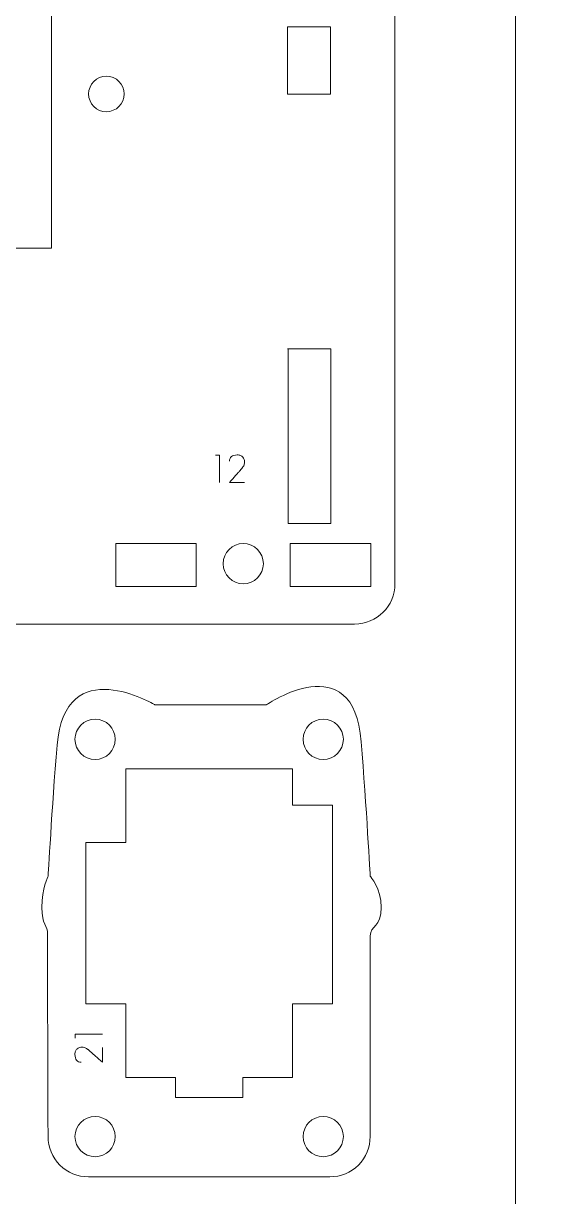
# Model space of a CAD drawing. Header units: millimetres. Extents: x 1 to 3601, y 1 to 1216.
# Drawn here: x 564.1 to 602.5, y 113.8 to 201.2 of the extents above; entities that cross this region are included whole.
import ezdxf

# ---------------------------------------------------------------- set-up
doc = ezdxf.new("R2010")
doc.units = ezdxf.units.MM
doc.layers.get('0').update_dxf_attribs({"lineweight": 5})
for name, color, linetype, lineweight in [('MARCATGE', 1, 'Continuous', 5), ('NO IMPRES', 5, 'Continuous', 5), ('TALL 1', 4, 'Continuous', 5)]:
    doc.layers.add(name, color=color, linetype=linetype, lineweight=lineweight)

msp = doc.modelspace()

# ---------------------------------------------------------------- linework, layer by layer
for points, knots in [([(588.753, 216.469), (589.549, 216.469), (590.312, 216.153), (590.875, 215.591), (590.875, 215.591), (591.437, 215.028), (591.753, 214.265), (591.753, 213.469), (591.753, 213.469), (591.753, 213.469), (591.753, 159.469), (591.753, 159.469), (591.753, 159.469), (591.753, 157.812), (590.41, 156.469), (588.753, 156.469), (588.753, 156.469), (588.753, 156.469), (550.953, 156.469), (550.953, 156.469), (550.953, 156.469), (550.424, 156.469), (549.904, 156.609), (549.447, 156.875), (549.447, 156.875), (549.447, 156.875), (541.04, 161.758), (541.04, 161.758), (541.04, 161.758), (539.578, 162.607), (538.808, 164.282), (539.115, 165.944), (539.115, 165.944), (539.115, 165.944), (548.003, 214.015), (548.003, 214.015), (548.003, 214.015), (548.266, 215.437), (549.507, 216.469), (550.953, 216.469), (550.953, 216.469), (550.953, 216.469), (588.753, 216.469), (588.753, 216.469)], [0, 0, 0, 0, 0.083333, 0.083333, 0.083333, 0.083333, 0.166667, 0.166667, 0.166667, 0.166667, 0.25, 0.25, 0.25, 0.25, 0.333333, 0.333333, 0.333333, 0.333333, 0.416667, 0.416667, 0.416667, 0.416667, 0.5, 0.5, 0.5, 0.5, 0.583333, 0.583333, 0.583333, 0.583333, 0.666667, 0.666667, 0.666667, 0.666667, 0.75, 0.75, 0.75, 0.75, 0.833333, 0.833333, 0.833333, 0.833333, 1, 1, 1, 1]), ([(586.911, 115.282), (586.911, 115.282), (568.911, 115.282), (568.911, 115.282), (568.911, 115.282), (568.116, 115.282), (567.352, 115.598), (566.79, 116.161), (566.79, 116.161), (566.227, 116.723), (565.911, 117.486), (565.911, 118.282), (565.911, 118.282), (565.891, 118.269), (565.866, 127.606), (565.876, 133.33), (565.876, 133.33), (565.877, 134.077), (565.439, 134.016), (565.439, 135.361), (565.439, 135.361), (565.439, 136.772), (565.897, 137.673), (565.911, 137.682), (565.911, 137.682), (565.911, 137.682), (566.194, 142.724), (566.576, 147.447), (566.576, 147.447), (567.146, 154.483), (573.855, 150.456), (573.855, 150.456), (573.855, 150.456), (573.855, 150.456), (582.174, 150.456), (582.174, 150.456), (582.174, 150.456), (582.174, 150.456), (588.676, 154.931), (589.246, 147.707), (589.246, 147.707), (589.628, 142.858), (589.911, 137.682), (589.911, 137.682), (589.911, 137.682), (589.911, 137.682), (590.74, 136.754), (590.74, 135.361), (590.74, 135.361), (590.74, 133.85), (589.911, 134.042), (589.911, 133.241), (589.911, 133.241), (589.911, 127.515), (589.911, 118.282), (589.911, 118.282), (589.911, 118.282), (589.911, 117.486), (589.595, 116.723), (589.032, 116.161), (589.032, 116.161), (588.47, 115.598), (587.707, 115.282), (586.911, 115.282)], [0, 0, 0, 0, 0.058824, 0.058824, 0.058824, 0.058824, 0.117647, 0.117647, 0.117647, 0.117647, 0.176471, 0.176471, 0.176471, 0.176471, 0.235294, 0.235294, 0.235294, 0.235294, 0.294118, 0.294118, 0.294118, 0.294118, 0.352941, 0.352941, 0.352941, 0.352941, 0.411765, 0.411765, 0.411765, 0.411765, 0.470588, 0.470588, 0.470588, 0.470588, 0.529412, 0.529412, 0.529412, 0.529412, 0.588235, 0.588235, 0.588235, 0.588235, 0.647059, 0.647059, 0.647059, 0.647059, 0.705882, 0.705882, 0.705882, 0.705882, 0.764706, 0.764706, 0.764706, 0.764706, 0.823529, 0.823529, 0.823529, 0.823529, 0.882353, 0.882353, 0.882353, 0.882353, 1, 1, 1, 1])]:
    msp.add_open_spline(points, degree=3, knots=knots)
at = {"layer": 'MARCATGE'}
for points, knots in [([(578.676, 169.06), (578.676, 169.06), (578.385, 169.06), (578.385, 169.06), (578.385, 169.06), (578.385, 169.06), (578.676, 169.06), (578.676, 169.06), (578.676, 169.06), (578.676, 169.06), (578.676, 167.028), (578.676, 167.028), (578.676, 167.028), (578.676, 167.028), (578.676, 169.06), (578.676, 169.06)], [0, 0, 0, 0, 0.2, 0.2, 0.2, 0.2, 0.4, 0.4, 0.4, 0.4, 0.6, 0.6, 0.6, 0.6, 1, 1, 1, 1]), ([(579.424, 167.028), (579.593, 167.216), (579.747, 167.387), (579.884, 167.539), (579.884, 167.539), (579.942, 167.603), (580, 167.667), (580.058, 167.731), (580.058, 167.731), (580.115, 167.795), (580.167, 167.853), (580.213, 167.906), (580.213, 167.906), (580.259, 167.959), (580.297, 168.003), (580.328, 168.04), (580.328, 168.04), (580.359, 168.077), (580.378, 168.1), (580.383, 168.109), (580.383, 168.109), (580.395, 168.128), (580.41, 168.15), (580.429, 168.175), (580.429, 168.175), (580.447, 168.201), (580.466, 168.231), (580.484, 168.266), (580.484, 168.266), (580.502, 168.301), (580.517, 168.342), (580.53, 168.389), (580.53, 168.389), (580.543, 168.436), (580.55, 168.49), (580.55, 168.552), (580.55, 168.552), (580.55, 168.614), (580.54, 168.676), (580.519, 168.739), (580.519, 168.739), (580.498, 168.801), (580.466, 168.857), (580.423, 168.906), (580.423, 168.906), (580.38, 168.956), (580.324, 168.997), (580.255, 169.028), (580.255, 169.028), (580.186, 169.059), (580.103, 169.074), (580.005, 169.074), (580.005, 169.074), (579.808, 169.072), (579.662, 169.029), (579.569, 168.945), (579.569, 168.945), (579.476, 168.86), (579.43, 168.748), (579.43, 168.609), (579.43, 168.609), (579.43, 168.748), (579.476, 168.86), (579.569, 168.945), (579.569, 168.945), (579.662, 169.029), (579.808, 169.072), (580.005, 169.074), (580.005, 169.074), (580.103, 169.074), (580.186, 169.059), (580.255, 169.028), (580.255, 169.028), (580.324, 168.997), (580.38, 168.956), (580.423, 168.906), (580.423, 168.906), (580.466, 168.857), (580.498, 168.801), (580.519, 168.739), (580.519, 168.739), (580.54, 168.676), (580.55, 168.614), (580.55, 168.552), (580.55, 168.552), (580.55, 168.49), (580.543, 168.436), (580.53, 168.389), (580.53, 168.389), (580.517, 168.342), (580.502, 168.301), (580.484, 168.266), (580.484, 168.266), (580.466, 168.231), (580.447, 168.201), (580.429, 168.175), (580.429, 168.175), (580.41, 168.15), (580.395, 168.128), (580.383, 168.109), (580.383, 168.109), (580.378, 168.1), (580.359, 168.077), (580.328, 168.04), (580.328, 168.04), (580.297, 168.003), (580.259, 167.959), (580.213, 167.906), (580.213, 167.906), (580.167, 167.853), (580.115, 167.795), (580.058, 167.731), (580.058, 167.731), (580, 167.667), (579.942, 167.603), (579.884, 167.539), (579.884, 167.539), (579.747, 167.387), (579.593, 167.216), (579.424, 167.028), (579.424, 167.028), (579.424, 167.028), (580.536, 167.028), (580.536, 167.028), (580.536, 167.028), (580.536, 167.028), (579.424, 167.028), (579.424, 167.028)], [0, 0, 0, 0, 0.030303, 0.030303, 0.030303, 0.030303, 0.060606, 0.060606, 0.060606, 0.060606, 0.090909, 0.090909, 0.090909, 0.090909, 0.121212, 0.121212, 0.121212, 0.121212, 0.151515, 0.151515, 0.151515, 0.151515, 0.181818, 0.181818, 0.181818, 0.181818, 0.212121, 0.212121, 0.212121, 0.212121, 0.242424, 0.242424, 0.242424, 0.242424, 0.272727, 0.272727, 0.272727, 0.272727, 0.30303, 0.30303, 0.30303, 0.30303, 0.333333, 0.333333, 0.333333, 0.333333, 0.363636, 0.363636, 0.363636, 0.363636, 0.393939, 0.393939, 0.393939, 0.393939, 0.424242, 0.424242, 0.424242, 0.424242, 0.454545, 0.454545, 0.454545, 0.454545, 0.484848, 0.484848, 0.484848, 0.484848, 0.515152, 0.515152, 0.515152, 0.515152, 0.545455, 0.545455, 0.545455, 0.545455, 0.575758, 0.575758, 0.575758, 0.575758, 0.606061, 0.606061, 0.606061, 0.606061, 0.636364, 0.636364, 0.636364, 0.636364, 0.666667, 0.666667, 0.666667, 0.666667, 0.69697, 0.69697, 0.69697, 0.69697, 0.727273, 0.727273, 0.727273, 0.727273, 0.757576, 0.757576, 0.757576, 0.757576, 0.787879, 0.787879, 0.787879, 0.787879, 0.818182, 0.818182, 0.818182, 0.818182, 0.848485, 0.848485, 0.848485, 0.848485, 0.878788, 0.878788, 0.878788, 0.878788, 0.909091, 0.909091, 0.909091, 0.909091, 0.939394, 0.939394, 0.939394, 0.939394, 1, 1, 1, 1]), ([(567.921, 125.901), (567.921, 125.901), (567.921, 125.61), (567.921, 125.61), (567.921, 125.61), (567.921, 125.61), (567.921, 125.901), (567.921, 125.901), (567.921, 125.901), (567.921, 125.901), (569.953, 125.901), (569.953, 125.901), (569.953, 125.901), (569.953, 125.901), (567.921, 125.901), (567.921, 125.901)], [0, 0, 0, 0, 0.2, 0.2, 0.2, 0.2, 0.4, 0.4, 0.4, 0.4, 0.6, 0.6, 0.6, 0.6, 1, 1, 1, 1]), ([(569.953, 123.818), (569.765, 123.988), (569.595, 124.141), (569.443, 124.278), (569.443, 124.278), (569.379, 124.337), (569.315, 124.395), (569.251, 124.452), (569.251, 124.452), (569.187, 124.509), (569.128, 124.561), (569.076, 124.607), (569.076, 124.607), (569.023, 124.653), (568.978, 124.692), (568.942, 124.723), (568.942, 124.723), (568.905, 124.754), (568.882, 124.772), (568.873, 124.778), (568.873, 124.778), (568.854, 124.789), (568.832, 124.804), (568.806, 124.823), (568.806, 124.823), (568.781, 124.842), (568.751, 124.86), (568.716, 124.878), (568.716, 124.878), (568.681, 124.896), (568.64, 124.912), (568.593, 124.925), (568.593, 124.925), (568.546, 124.938), (568.492, 124.944), (568.429, 124.944), (568.429, 124.944), (568.367, 124.944), (568.305, 124.934), (568.243, 124.913), (568.243, 124.913), (568.181, 124.893), (568.125, 124.861), (568.075, 124.817), (568.075, 124.817), (568.025, 124.774), (567.985, 124.718), (567.954, 124.65), (567.954, 124.65), (567.923, 124.581), (567.907, 124.498), (567.907, 124.4), (567.907, 124.4), (567.909, 124.202), (567.953, 124.057), (568.037, 123.964), (568.037, 123.964), (568.122, 123.871), (568.234, 123.824), (568.373, 123.824), (568.373, 123.824), (568.234, 123.824), (568.122, 123.871), (568.037, 123.964), (568.037, 123.964), (567.953, 124.057), (567.909, 124.202), (567.907, 124.4), (567.907, 124.4), (567.907, 124.498), (567.923, 124.581), (567.954, 124.65), (567.954, 124.65), (567.985, 124.718), (568.025, 124.774), (568.075, 124.817), (568.075, 124.817), (568.125, 124.861), (568.181, 124.893), (568.243, 124.913), (568.243, 124.913), (568.305, 124.934), (568.367, 124.944), (568.429, 124.944), (568.429, 124.944), (568.492, 124.944), (568.546, 124.938), (568.593, 124.925), (568.593, 124.925), (568.64, 124.912), (568.681, 124.896), (568.716, 124.878), (568.716, 124.878), (568.751, 124.86), (568.781, 124.842), (568.806, 124.823), (568.806, 124.823), (568.832, 124.804), (568.854, 124.789), (568.873, 124.778), (568.873, 124.778), (568.882, 124.772), (568.905, 124.754), (568.942, 124.723), (568.942, 124.723), (568.978, 124.692), (569.023, 124.653), (569.076, 124.607), (569.076, 124.607), (569.128, 124.561), (569.187, 124.509), (569.251, 124.452), (569.251, 124.452), (569.315, 124.395), (569.379, 124.337), (569.443, 124.278), (569.443, 124.278), (569.595, 124.141), (569.765, 123.988), (569.953, 123.818), (569.953, 123.818), (569.953, 123.818), (569.953, 124.93), (569.953, 124.93), (569.953, 124.93), (569.953, 124.93), (569.953, 123.818), (569.953, 123.818)], [0, 0, 0, 0, 0.030303, 0.030303, 0.030303, 0.030303, 0.060606, 0.060606, 0.060606, 0.060606, 0.090909, 0.090909, 0.090909, 0.090909, 0.121212, 0.121212, 0.121212, 0.121212, 0.151515, 0.151515, 0.151515, 0.151515, 0.181818, 0.181818, 0.181818, 0.181818, 0.212121, 0.212121, 0.212121, 0.212121, 0.242424, 0.242424, 0.242424, 0.242424, 0.272727, 0.272727, 0.272727, 0.272727, 0.30303, 0.30303, 0.30303, 0.30303, 0.333333, 0.333333, 0.333333, 0.333333, 0.363636, 0.363636, 0.363636, 0.363636, 0.393939, 0.393939, 0.393939, 0.393939, 0.424242, 0.424242, 0.424242, 0.424242, 0.454545, 0.454545, 0.454545, 0.454545, 0.484848, 0.484848, 0.484848, 0.484848, 0.515152, 0.515152, 0.515152, 0.515152, 0.545455, 0.545455, 0.545455, 0.545455, 0.575758, 0.575758, 0.575758, 0.575758, 0.606061, 0.606061, 0.606061, 0.606061, 0.636364, 0.636364, 0.636364, 0.636364, 0.666667, 0.666667, 0.666667, 0.666667, 0.69697, 0.69697, 0.69697, 0.69697, 0.727273, 0.727273, 0.727273, 0.727273, 0.757576, 0.757576, 0.757576, 0.757576, 0.787879, 0.787879, 0.787879, 0.787879, 0.818182, 0.818182, 0.818182, 0.818182, 0.848485, 0.848485, 0.848485, 0.848485, 0.878788, 0.878788, 0.878788, 0.878788, 0.909091, 0.909091, 0.909091, 0.909091, 0.939394, 0.939394, 0.939394, 0.939394, 1, 1, 1, 1])]:
    msp.add_open_spline(points, degree=3, knots=knots, dxfattribs=at)
at = {"layer": 'NO IMPRES'}
for points in [[(0.741, 1.483), (0.741, 301.483), (600.741, 301.483), (600.741, 1.483)], [(600.741, 1.483), (600.741, 301.483), (1200.741, 301.483), (1200.741, 1.483)]]:
    msp.add_lwpolyline(points, close=True, dxfattribs=at)
at = {"layer": 'TALL 1'}
for points, knots in [([(566.153, 207.469), (566.153, 207.469), (566.153, 184.469), (566.153, 184.469), (566.153, 184.469), (566.153, 184.469), (553.753, 184.469), (553.753, 184.469), (553.753, 184.469), (553.753, 184.469), (553.753, 207.469), (553.753, 207.469), (553.753, 207.469), (553.753, 207.469), (566.153, 207.469), (566.153, 207.469)], [0, 0, 0, 0, 0.2, 0.2, 0.2, 0.2, 0.4, 0.4, 0.4, 0.4, 0.6, 0.6, 0.6, 0.6, 1, 1, 1, 1]), ([(586.953, 200.96), (586.953, 200.96), (586.953, 195.96), (586.953, 195.96), (586.953, 195.96), (586.953, 195.96), (583.753, 195.96), (583.753, 195.96), (583.753, 195.96), (583.753, 195.96), (583.753, 200.96), (583.753, 200.96), (583.753, 200.96), (583.753, 200.96), (586.953, 200.96), (586.953, 200.96)], [0, 0, 0, 0, 0.2, 0.2, 0.2, 0.2, 0.4, 0.4, 0.4, 0.4, 0.6, 0.6, 0.6, 0.6, 1, 1, 1, 1]), ([(570.253, 194.645), (569.521, 194.644), (568.928, 195.238), (568.928, 195.969), (568.928, 195.969), (568.928, 196.701), (569.521, 197.294), (570.253, 197.294), (570.253, 197.294), (570.985, 197.294), (571.578, 196.701), (571.578, 195.969), (571.578, 195.969), (571.578, 195.238), (570.985, 194.645), (570.253, 194.645)], [0, 0, 0, 0, 0.2, 0.2, 0.2, 0.2, 0.4, 0.4, 0.4, 0.4, 0.6, 0.6, 0.6, 0.6, 1, 1, 1, 1]), ([(583.754, 176.968), (583.754, 176.968), (583.788, 176.968), (583.788, 176.968), (583.788, 176.968), (583.788, 176.968), (583.788, 163.968), (583.788, 163.968), (583.788, 163.968), (583.788, 163.968), (586.988, 163.968), (586.988, 163.968), (586.988, 163.968), (586.988, 163.968), (586.988, 176.968), (586.988, 176.968), (586.988, 176.968), (586.988, 176.968), (583.754, 176.968), (583.754, 176.968)], [0, 0, 0, 0, 0.166667, 0.166667, 0.166667, 0.166667, 0.333333, 0.333333, 0.333333, 0.333333, 0.5, 0.5, 0.5, 0.5, 0.666667, 0.666667, 0.666667, 0.666667, 1, 1, 1, 1]), ([(576.953, 162.469), (576.953, 162.469), (570.953, 162.469), (570.953, 162.469), (570.953, 162.469), (570.953, 162.469), (570.953, 159.269), (570.953, 159.269), (570.953, 159.269), (570.953, 159.269), (576.953, 159.269), (576.953, 159.269), (576.953, 159.269), (576.953, 159.269), (576.953, 162.469), (576.953, 162.469)], [0, 0, 0, 0, 0.2, 0.2, 0.2, 0.2, 0.4, 0.4, 0.4, 0.4, 0.6, 0.6, 0.6, 0.6, 1, 1, 1, 1]), ([(580.453, 159.469), (579.625, 159.469), (578.953, 160.141), (578.953, 160.969), (578.953, 160.969), (578.953, 161.798), (579.625, 162.469), (580.453, 162.469), (580.453, 162.469), (581.282, 162.469), (581.953, 161.798), (581.953, 160.969), (581.953, 160.969), (581.953, 160.141), (581.282, 159.469), (580.453, 159.469)], [0, 0, 0, 0, 0.2, 0.2, 0.2, 0.2, 0.4, 0.4, 0.4, 0.4, 0.6, 0.6, 0.6, 0.6, 1, 1, 1, 1]), ([(589.953, 162.469), (589.953, 162.469), (583.953, 162.469), (583.953, 162.469), (583.953, 162.469), (583.953, 162.469), (583.953, 159.269), (583.953, 159.269), (583.953, 159.269), (583.953, 159.269), (589.953, 159.269), (589.953, 159.269), (589.953, 159.269), (589.953, 159.269), (589.953, 162.469), (589.953, 162.469)], [0, 0, 0, 0, 0.2, 0.2, 0.2, 0.2, 0.4, 0.4, 0.4, 0.4, 0.6, 0.6, 0.6, 0.6, 1, 1, 1, 1]), ([(569.411, 149.382), (570.24, 149.382), (570.911, 148.71), (570.911, 147.882), (570.911, 147.882), (570.911, 147.053), (570.24, 146.382), (569.411, 146.382), (569.411, 146.382), (568.583, 146.382), (567.911, 147.053), (567.911, 147.882), (567.911, 147.882), (567.911, 148.71), (568.583, 149.382), (569.411, 149.382)], [0, 0, 0, 0, 0.2, 0.2, 0.2, 0.2, 0.4, 0.4, 0.4, 0.4, 0.6, 0.6, 0.6, 0.6, 1, 1, 1, 1]), ([(586.411, 149.382), (587.239, 149.382), (587.911, 148.71), (587.911, 147.882), (587.911, 147.882), (587.911, 147.053), (587.239, 146.382), (586.411, 146.382), (586.411, 146.382), (585.583, 146.382), (584.911, 147.053), (584.911, 147.882), (584.911, 147.882), (584.911, 148.71), (585.583, 149.382), (586.411, 149.382)], [0, 0, 0, 0, 0.2, 0.2, 0.2, 0.2, 0.4, 0.4, 0.4, 0.4, 0.6, 0.6, 0.6, 0.6, 1, 1, 1, 1]), ([(580.411, 121.182), (580.411, 121.182), (580.411, 122.682), (580.411, 122.682), (580.411, 122.682), (580.411, 122.682), (584.111, 122.682), (584.111, 122.682), (584.111, 122.682), (584.111, 122.682), (584.111, 128.182), (584.111, 128.182), (584.111, 128.182), (584.111, 128.182), (587.111, 128.182), (587.111, 128.182), (587.111, 128.182), (587.111, 128.182), (587.111, 142.982), (587.111, 142.982), (587.111, 142.982), (587.111, 142.982), (584.111, 142.982), (584.111, 142.982), (584.111, 142.982), (584.111, 142.982), (584.111, 145.682), (584.111, 145.682), (584.111, 145.682), (584.111, 145.682), (571.711, 145.682), (571.711, 145.682), (571.711, 145.682), (571.711, 145.682), (571.711, 140.182), (571.711, 140.182), (571.711, 140.182), (571.711, 140.182), (568.711, 140.182), (568.711, 140.182), (568.711, 140.182), (568.711, 140.182), (568.711, 128.182), (568.711, 128.182), (568.711, 128.182), (568.711, 128.182), (571.711, 128.182), (571.711, 128.182), (571.711, 128.182), (571.711, 128.182), (571.711, 122.682), (571.711, 122.682), (571.711, 122.682), (571.711, 122.682), (575.411, 122.682), (575.411, 122.682), (575.411, 122.682), (575.411, 122.682), (575.411, 121.182), (575.411, 121.182), (575.411, 121.182), (575.411, 121.182), (580.411, 121.182), (580.411, 121.182)], [0, 0, 0, 0, 0.058824, 0.058824, 0.058824, 0.058824, 0.117647, 0.117647, 0.117647, 0.117647, 0.176471, 0.176471, 0.176471, 0.176471, 0.235294, 0.235294, 0.235294, 0.235294, 0.294118, 0.294118, 0.294118, 0.294118, 0.352941, 0.352941, 0.352941, 0.352941, 0.411765, 0.411765, 0.411765, 0.411765, 0.470588, 0.470588, 0.470588, 0.470588, 0.529412, 0.529412, 0.529412, 0.529412, 0.588235, 0.588235, 0.588235, 0.588235, 0.647059, 0.647059, 0.647059, 0.647059, 0.705882, 0.705882, 0.705882, 0.705882, 0.764706, 0.764706, 0.764706, 0.764706, 0.823529, 0.823529, 0.823529, 0.823529, 0.882353, 0.882353, 0.882353, 0.882353, 1, 1, 1, 1]), ([(569.411, 119.782), (570.24, 119.782), (570.911, 119.11), (570.911, 118.282), (570.911, 118.282), (570.911, 117.453), (570.24, 116.782), (569.411, 116.782), (569.411, 116.782), (568.583, 116.782), (567.911, 117.453), (567.911, 118.282), (567.911, 118.282), (567.911, 119.11), (568.583, 119.782), (569.411, 119.782)], [0, 0, 0, 0, 0.2, 0.2, 0.2, 0.2, 0.4, 0.4, 0.4, 0.4, 0.6, 0.6, 0.6, 0.6, 1, 1, 1, 1]), ([(586.411, 119.782), (587.239, 119.782), (587.911, 119.11), (587.911, 118.282), (587.911, 118.282), (587.911, 117.453), (587.239, 116.782), (586.411, 116.782), (586.411, 116.782), (585.583, 116.782), (584.911, 117.453), (584.911, 118.282), (584.911, 118.282), (584.911, 119.11), (585.583, 119.782), (586.411, 119.782)], [0, 0, 0, 0, 0.2, 0.2, 0.2, 0.2, 0.4, 0.4, 0.4, 0.4, 0.6, 0.6, 0.6, 0.6, 1, 1, 1, 1])]:
    msp.add_open_spline(points, degree=3, knots=knots, dxfattribs=at)

doc.saveas('drawing.dxf')
